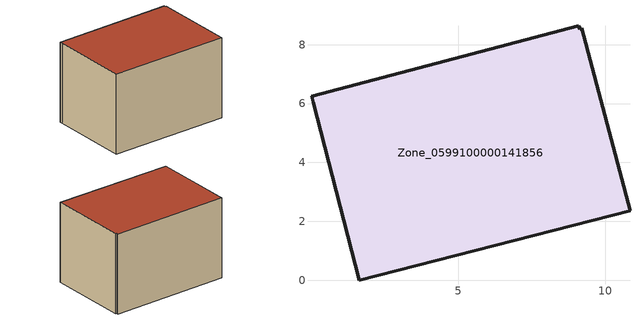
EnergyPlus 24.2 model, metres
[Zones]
Zone_0599100000141856
 floor ground (C_G): 0.02,6.24 9.1,8.64 9.13,8.53 9.21,8.55 10.84,2.36 1.64,0 0.08,6.04 z3.08
 wall outside (C_F): 10.84,2.36 9.21,8.55 9.13,8.53 9.1,8.64 0.02,6.24 0.08,6.04 1.64,0 10.84,2.36 z3.08:9.43
 roof outside (C_R): 0.08,6.04 1.64,0 10.84,2.36 9.21,8.55 9.13,8.53 9.1,8.64 0.02,6.24 z9.43
[BUILDING]
Pand.0599100000141856: North Axis=0; Terrain=City; Loads Convergence Tolerance Value=0.04; Temperature Convergence Tolerance Value=0.4; Solar Distribution=FullExterior; Maximum Number of Warmup Days=25; Minimum Number of Warmup Days=1
[Site:Location]
Rotterdam.The.Hague.AP_ZH_NLD Design_Conditions: Latitude=51.96; Longitude=4.45; Time Zone=1; Elevation=-4.5
[SITE:GROUNDTEMPERATURE:BUILDINGSURFACE]
18, 18, 18, 18, 18, 18, 18, 18, 18, 18, 18, 18
[MATERIAL] Thermal Absorptance=0.9; Solar Absorptance=0.7; Visible Absorptance=0.7
Name | Roughness | Thickness | Conductivity | Density | Specific Heat
G.TC.1946-1964 | MediumSmooth | 0.15 | 1 | 540 | 1210
F.TC.1946-1964 | Rough | 0.3 | 0.857143 | 1920 | 840
R.TC.1946-1964 | MediumRough | 0.2 | 0.235294 | 1500 | 1000
[CONSTRUCTION]
C_G: G.TC.1946-1964
C_F: F.TC.1946-1964
C_R: R.TC.1946-1964
[ZONE]
Zone_0599100000141856: Type=1; Multiplier=1; Ceiling Height=Autocalculate; Volume=Autocalculate; Floor Area=autocalculate; Part of Total Floor Area=Yes
[ZONEINFILTRATION:DESIGNFLOWRATE]
Infil_Zone_0599100000141856: Zone or ZoneList or Space or SpaceList=Zone_0599100000141856; Schedule=AlwaysOn; Design Flow Rate Calculation Method=Flow/Area; Flow Rate per Floor Area=0.003; Constant Term Coefficient=1; Temperature Term Coefficient=0; Velocity Term Coefficient=0; Velocity Squared Term Coefficient=0
[HVACTEMPLATE:ZONE:IDEALLOADSAIRSYSTEM]
Zone_0599100000141856: Maximum Heating Supply Air Temperature=50; Minimum Cooling Supply Air Temperature=13; Maximum Heating Supply Air Humidity Ratio=0.0156; Minimum Cooling Supply Air Humidity Ratio=0.0077; Heating Limit=NoLimit; Cooling Limit=NoLimit; Dehumidification Control Type=ConstantSensibleHeatRatio; Cooling Sensible Heat Ratio=0.7; Dehumidification Setpoint=60; Humidification Control Type=None; Humidification Setpoint=30; Outdoor Air Method=None; Outdoor Air Flow Rate per Person=0.00944; Outdoor Air Flow Rate per Zone Floor Area=0; Outdoor Air Flow Rate per Zone=0; Demand Controlled Ventilation Type=None; Outdoor Air Economizer Type=NoEconomizer; Heat Recovery Type=None; Sensible Heat Recovery Effectiveness=0.7; Latent Heat Recovery Effectiveness=0.65
[ZONECONTROL:THERMOSTAT]
ThermostatControl_Zone_0599100000141856: Zone or ZoneList=Zone_0599100000141856; Control Type Schedule=DualSetpointControlType; Control 1=Thermostat_Zone_0599100000141856; Temperature Difference Between Cutout And Setpoint=0
[THERMOSTATSETPOINT:DUALSETPOINT]
Thermostat_Zone_0599100000141856: Heating Setpoint Temperature Schedule=HeatingSetpoint_Zone_0599100000141856; Cooling Setpoint Temperature Schedule=CoolingSetpoint_Zone_0599100000141856
[SCHEDULE:COMPACT]
HeatingSetpoint_Zone_0599100000141856: Through: 12/31, For: AllDays, Until: 24:00, 21
CoolingSetpoint_Zone_0599100000141856: Through: 12/31, For: AllDays, Until: 24:00, 24
DualSetpointControlType: Through: 12/31, For: AllDays, Until: 24:00, 4
AlwaysOn: Through: 12/31, For: AllDays, Until: 24:00, 1
